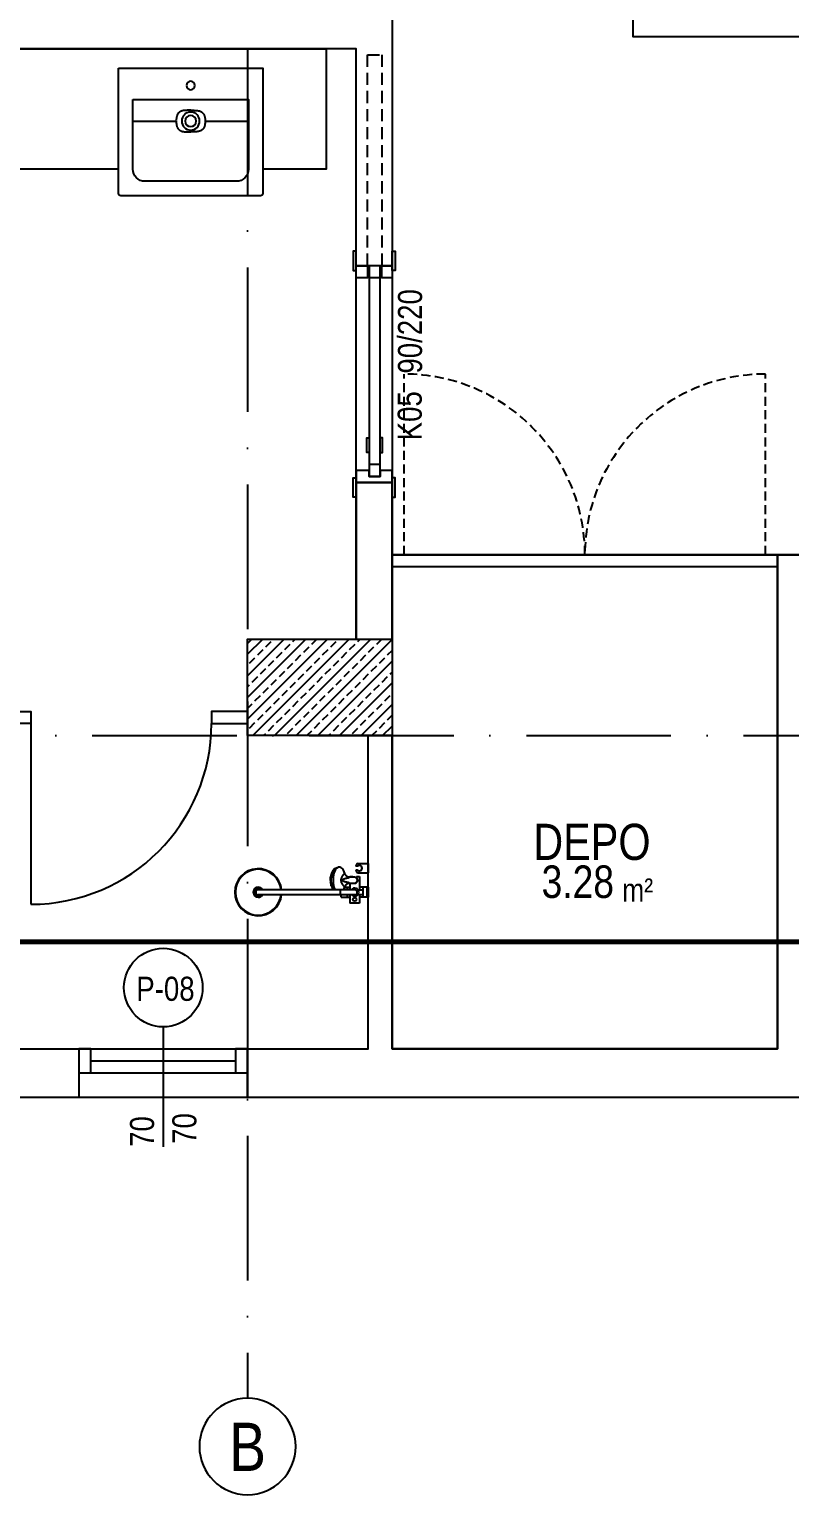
# Model space of a CAD drawing. Header units: millimetres. Extents: x 82776 to 137242, y 11666 to 27998.
# Drawn here: x 103320 to 103635, y 26583 to 27191 of the extents above; entities that cross this region are included whole.
import ezdxf
from ezdxf.enums import TextEntityAlignment as Align

# ---------------------------------------------------------------- set-up
doc = ezdxf.new("R2010")
doc.units = ezdxf.units.MM
for name, pattern in [('( Hidden )', [0.375, 0.25, -0.125]), ('ACAD_ISO10W100', [18, 12, -3, 0, -3]), ('DASHED', [15, 10, -5])]:
    doc.linetypes.add(name, pattern=pattern)
doc.layers.add('0_IFC_Area', color=100, linetype='Continuous', plot=False)
for name, color, linetype in [('0_IFC_Door_Text', 11, 'Continuous'), ('0_IFC_Elevation_5', 252, 'Continuous'), ('0_IFC_Grid', 14, 'ACAD_ISO10W100'), ('0_IFC_Grid_Text_100', 14, 'Continuous'), ('0_IFC_Hatch_Structure', 251, 'Continuous'), ('0_IFC_Notation_Section_50', 10, 'Continuous'), ('0_IFC_Room_Text(No)_50', 12, 'Continuous'), ('0_IFC_Text_Explanation_50', 231, 'Continuous'), ('0_IFC_Window_Text', 60, 'Continuous'), ('1_IFC_Concrete_Section', 50, 'Continuous'), ('2_IFC_Door', 83, 'Continuous'), ('2_IFC_Wall', 130, 'Continuous'), ('3_IFC_Window', 136, 'Continuous'), ('6_IFC_Furniture', 35, 'Continuous'), ('6_IFC_Furniture_WC', 64, 'Continuous'), ('6_IFC_Furniture_Wetspace', 64, 'Continuous')]:
    doc.layers.add(name, color=color, linetype=linetype)
doc.styles.add('ARIAL-NARROW', font='ARIALN.TTF')
doc.styles.add('IFC_TEXT', font='ARIALN.TTF')

# ---------------------------------------------------------------- blocks, each defined once
blk = doc.blocks.new('A NK ST')
at = {"layer": '0_IFC_Hatch_Structure', "transparency": 33554687}
h = blk.add_hatch(dxfattribs=at)
h.set_pattern_fill('ANSI33', color=256, angle=180)
h.set_pattern_definition([(225, (-105891.8525, -41506.1965), (4.49012806, -4.49012806), []), (225, (-105896.3426, -41506.1965), (4.49012806, -4.49012806), [3.175, -1.5875])])
h.paths.add_polyline_path([(450, -660), (450, -700), (390, -700), (390, -660)])
at = {"layer": '1_IFC_Concrete_Section'}
blk.add_lwpolyline([(450, -660), (450, -700), (390, -700), (390, -660)], close=True, dxfattribs=at)
blk = doc.blocks.new('*U155')
blk.add_wipeout([(0, 0), (0, -50), (210, -50), (210, 0)]).dxf.layer = '6_IFC_Furniture_WC'
at = {"layer": '6_IFC_Furniture_WC'}
blk.add_lwpolyline([(0, 0), (210, 0), (210, -50), (0, -50)], close=True, dxfattribs=at)
blk = doc.blocks.new('*U157')
blk.add_wipeout([(0, 0), (160, 0), (160, -5), (0, -5)]).dxf.layer = '6_IFC_Furniture'
at = {"layer": '6_IFC_Furniture', "transparency": 33554687}
blk.add_lwpolyline([(0, -5), (0, 0), (160, 0), (160, -5)], close=True, dxfattribs=at)
blk = doc.blocks.new('A$C0D101AED')
blk.add_wipeout([(0, 0), (0, 39), (43, 38.9), (44.5, 37.2), (46.5, 35), (48.1, 33.2), (49.8, 31.3), (49.8, 31.3), (50, 30.6), (50, 29), (49.7, 28.3), (49, 28), (46.5, 28), (43.9, 28), (41.9, 29.2), (39.7, 30.3), (38, 30.7), (35.9, 30.9), (33.2, 30.6), (31.9, 30.2), (30.4, 29.5), (28.6, 28.2), (27.2, 26.8), (26.2, 25.5), (25.2, 23.4), (24.6, 21), (24.5, 19.5), (24.6, 17.9), (25.2, 15.6), (25.6, 14.6), (26.2, 13.5), (26.2, 13.5), (27.8, 11.5), (27.8, 11.5), (29.7, 9.9), (31.3, 9), (32.3, 8.7), (34.9, 8.1), (37.2, 8.2), (38.7, 8.4), (40, 8.8), (40, 8.8), (41.8, 9.7), (43.4, 10.7), (45.1, 11), (47.6, 11), (49, 11), (49.7, 10.7), (49.7, 10.7), (50, 10), (50, 9.2), (50, 8.4), (49.8, 7.7), (49, 6.8), (43.3, 0.3), (43, 0.1), (42, 0)]).dxf.layer = '6_IFC_Furniture_WC'
blk.add_wipeout([(0, 99), (0, 140), (35.5, 140), (35.5, 164.5), (75.5, 164.5), (75.5, 140), (112, 140), (112, 130), (358.6, 130), (361.5, 145.4), (365.7, 157.5), (370, 166.3), (377.7, 178.3), (384.3, 186.1), (394.8, 195.8), (403.2, 201.8), (415, 208.2), (421.8, 211), (431.3, 213.9), (431.3, 213.9), (441.8, 216), (452.5, 217), (463.1, 216.7), (472.9, 215.4), (481.7, 213.4), (487.6, 211.6), (494.5, 208.9), (502.3, 205), (507.8, 201.8), (515.8, 196.1), (521.5, 191.3), (524.7, 188.1), (529.2, 183.3), (532.9, 178.8), (536.8, 173.3), (540.7, 166.8), (543.2, 162.1), (547.2, 152.7), (549.6, 145.1), (551.3, 137.9), (552.3, 131.2), (553, 122.2), (552.9, 115.9), (552.2, 107.2), (550, 95.3), (547.2, 86.4), (543.8, 78.1), (538.9, 69), (533.3, 60.8), (527.6, 53.8), (522.1, 48.3), (515.1, 42.3), (506.6, 36.5), (497.2, 31.4), (489.3, 28), (478.5, 24.7), (466.8, 22.7), (455.5, 22), (443.9, 22.7), (436.2, 23.9), (429.9, 25.4), (420.4, 28.5), (416.2, 30.3), (410.2, 33.2), (403, 37.3), (398.5, 40.4), (391.6, 45.9), (387.3, 49.8), (380.6, 57.1), (375.8, 63.4), (372.3, 68.6), (369.2, 74.1), (364.8, 83.6), (361.9, 92), (359, 105.4), (358.6, 109), (145.7, 109), (147, 106.8), (149.8, 100.8), (152, 94.1), (153.2, 91.6), (154, 88.1), (155.9, 82.3), (155.6, 77.2), (156.3, 68.9), (156.3, 60.6), (154.8, 55.9), (153.4, 49.6), (152.2, 45.8), (150.4, 40), (149.4, 37.1), (147.2, 32.6), (145.1, 29.1), (142.9, 26.2), (141.4, 24.6), (138.8, 22.7), (135.1, 20.4), (131.6, 18.9), (130, 18.3), (129.4, 18), (127.1, 17.1), (125.4, 16.5), (123.3, 15.6), (120.9, 15), (116.7, 15), (112.5, 16.4), (108.5, 19.1), (104.8, 23), (101.4, 28.2), (98.5, 34.3), (97.8, 35.6), (96.4, 40.4), (95.9, 41.7), (94.5, 44.9), (92.1, 48.7), (91.1, 50.2), (89, 52.6), (86.6, 54.7), (83.7, 56.5), (81.4, 57.3), (80.7, 57.3), (75.5, 57.1), (75.5, 54.5), (63.5, 54.5), (63.2, 56.8), (60.9, 56.9), (58.4, 57), (56.4, 57.3), (54.3, 57.7), (53.2, 58), (52, 58.4), (49.5, 59), (47.5, 59), (47.5, 54.5), (35.5, 54.5), (35.5, 99)]).dxf.layer = '6_IFC_Furniture_WC'
at = {"layer": '6_IFC_Furniture_WC', "linetype": 'Continuous'}
for p, q in [((0, 99), (0, 140)), ((0, 140), (35.5, 140)), ((5.5, 99), (5.5, 140)), ((20.5, 140), (20.5, 99)), ((41.8, 129.5), (20.5, 129.5)), ((35.5, 129.5), (35.5, 164.5)), ((35.5, 164.5), (75.5, 164.5)), ((55.5, 130), (455.5, 130)), ((75.5, 130), (75.5, 164.5)), ((85.5, 140), (75.5, 140)), ((85.5, 140), (85.5, 130)), ((87, 137), (85.5, 137)), ((87, 130), (87, 140)), ((112, 140), (87, 140)), ((112, 140), (112, 130)), ((115.8, 109), (115.8, 130)), ((0, 99), (35.5, 99)), ((41.8, 109.5), (20.5, 109.5)), ((35.5, 54.5), (35.5, 109.5)), ((46.9, 77.9), (43.9, 72.7)), ((43.9, 66.3), (46.9, 61.1)), ((53.8, 81.2), (52.5, 81.2)), ((55.5, 109), (455.5, 109)), ((75.5, 81.9), (75.5, 109)), ((85.5, 99), (75.5, 99)), ((80.9, 81.7), (80.9, 81.7)), ((85.5, 109), (85.5, 99)), ((87, 102), (85.5, 102)), ((87, 99), (87, 109)), ((96.5, 99), (87, 99)), ((87.4, 85), (87.3, 84.8)), ((87.6, 85.1), (87.4, 85)), ((87.7, 85.2), (87.6, 85.1)), ((87.8, 85.3), (87.7, 85.2)), ((87.9, 85.4), (87.8, 85.3)), ((88, 85.5), (87.9, 85.4)), ((88.2, 85.6), (88, 85.5)), ((88.3, 85.7), (88.2, 85.6)), ((88.4, 85.8), (88.3, 85.7)), ((88.5, 85.9), (88.4, 85.8)), ((88.6, 86), (88.5, 85.9)), ((88.7, 86.1), (88.6, 86)), ((88.8, 86.3), (88.7, 86.1)), ((88.9, 86.4), (88.8, 86.3)), ((89, 86.5), (88.9, 86.4)), ((89.2, 86.6), (89, 86.5)), ((89.3, 86.7), (89.2, 86.6)), ((89.4, 86.8), (89.3, 86.7)), ((89.5, 86.9), (89.4, 86.8)), ((89.6, 87), (89.5, 86.9)), ((89.7, 87.2), (89.6, 87)), ((89.8, 87.3), (89.7, 87.2)), ((89.9, 87.4), (89.8, 87.3)), ((90, 87.5), (89.9, 87.4)), ((90.1, 87.6), (90, 87.5)), ((90.2, 87.7), (90.1, 87.6)), ((90.3, 87.9), (90.2, 87.7)), ((90.4, 88), (90.3, 87.9)), ((90.5, 88.1), (90.4, 88)), ((90.6, 88.2), (90.5, 88.1)), ((90.7, 88.3), (90.6, 88.2)), ((90.8, 88.5), (90.7, 88.3)), ((90.9, 88.6), (90.8, 88.5)), ((91, 88.7), (90.9, 88.6)), ((91.1, 88.9), (91, 88.8)), ((91, 88.8), (91, 88.7)), ((91.2, 89), (91.1, 88.9)), ((91.6, 89.5), (91.4, 89.3)), ((91.4, 89.3), (91.4, 89.2)), ((91.7, 89.7), (91.6, 89.5)), ((91.8, 89.9), (91.7, 89.7)), ((92, 90.1), (91.8, 89.9)), ((92.1, 90.2), (92, 90.1)), ((92.2, 90.4), (92.1, 90.2)), ((92.3, 90.6), (92.2, 90.4)), ((92.4, 90.8), (92.3, 90.6)), ((92.6, 90.9), (92.4, 90.8)), ((92.7, 91.1), (92.6, 90.9)), ((92.8, 91.3), (92.7, 91.1)), ((92.9, 91.5), (92.8, 91.3)), ((93, 91.7), (92.9, 91.5)), ((93.1, 91.8), (93, 91.7)), ((93.2, 92), (93.1, 91.8)), ((93.3, 92.2), (93.2, 92)), ((93.4, 92.3), (93.3, 92.2)), ((93.6, 92.5), (93.4, 92.3)), ((93.7, 92.7), (93.6, 92.5)), ((93.8, 92.9), (93.7, 92.7)), ((93.9, 93), (93.8, 92.9)), ((94, 93.3), (93.9, 93)), ((94.1, 93.5), (94, 93.3)), ((94.2, 93.7), (94.1, 93.5)), ((94.4, 93.9), (94.2, 93.7)), ((94.5, 94.1), (94.4, 93.9)), ((94.6, 94.4), (94.5, 94.1)), ((94.7, 94.6), (94.6, 94.4)), ((94.8, 94.8), (94.7, 94.6)), ((94.9, 95), (94.8, 94.8)), ((95, 95.2), (94.9, 95)), ((95.1, 95.4), (95, 95.2)), ((95.2, 95.6), (95.1, 95.4)), ((95.3, 95.8), (95.2, 95.6)), ((95.4, 95.9), (95.3, 95.8)), ((95.5, 96.1), (95.4, 95.9)), ((95.6, 96.3), (95.5, 96.2)), ((95.5, 96.2), (95.5, 96.1)), ((95.7, 96.6), (95.6, 96.5)), ((95.6, 96.5), (95.6, 96.3)), ((95.8, 96.8), (95.7, 96.6)), ((95.7, 96.6), (95.7, 96.6)), ((96, 97.4), (95.9, 97.2)), ((95.9, 97.2), (95.9, 97.1)), ((98.5, 104.7), (96, 97.7)), ((96, 97.7), (96, 97.5)), ((96, 97.5), (96, 97.4)), ((100.5, 109), (98.5, 104.7)), ((145.3, 108.1), (144.7, 109)), ((148, 102.5), (145.3, 108.1)), ((150.3, 96.1), (148, 102.5)), ((151.4, 96.2), (149.4, 101.9)), ((152, 89), (150.3, 96.1)), ((153.1, 90), (151.4, 96.2)), ((152.6, 92.3), (152, 94.1)), ((152.6, 92.2), (152.6, 92.3)), ((152.9, 92.3), (152.6, 92.3)), ((152.6, 92.2), (152.9, 92.2)), ((152.8, 91.5), (152.6, 92.1)), ((153, 91), (152.8, 91.5)), ((152.9, 92.2), (152.9, 92.3)), ((153.1, 91.5), (152.9, 92.2)), ((153, 92.1), (153.1, 91.8)), ((153.1, 90.6), (153, 91)), ((153.1, 91.7), (153.1, 91.8)), ((153.3, 91), (153.1, 91.5)), ((153.2, 90.5), (153.1, 90.6)), ((154.6, 84.5), (153.1, 90.5)), ((154.2, 83.4), (153.1, 90)), ((153.5, 90.5), (153.2, 90.5)), ((153.2, 57.6), (153.8, 65.5)), ((153.3, 91.2), (153.5, 90.6)), ((153.5, 90.6), (153.5, 90.5)), ((153.8, 88.8), (153.6, 88.8)), ((153.6, 88.7), (153.9, 88.7)), ((153.8, 65.5), (153.8, 73.5)), ((154, 88.1), (153.9, 88.7)), ((154.1, 87.6), (154, 88.1)), ((155, 76.5), (154.2, 83.4)), ((155, 62.5), (154.2, 55.6)), ((155, 81.5), (154.6, 84.5)), ((155.1, 81.5), (154.7, 83.7)), ((154.9, 80.7), (154.7, 81.2)), ((154.7, 81.2), (155.1, 81.2)), ((155.2, 81.5), (154.8, 81.5)), ((155, 80.3), (154.9, 80.7)), ((155.1, 80.1), (155, 80.3)), ((155.2, 69.5), (155, 76.5)), ((155.2, 69.5), (155, 62.5)), ((155.1, 81.2), (155.1, 81.5)), ((155.1, 81.5), (155.2, 81.5)), ((155.2, 80.7), (155.1, 81.2)), ((155.1, 80.1), (155.1, 80.1)), ((155.5, 80.1), (155.1, 80.1)), ((155.2, 81.5), (155.3, 81.3)), ((155.2, 81.5), (155.2, 81.5)), ((155.6, 77.2), (155.2, 80.1)), ((155.3, 81.3), (155.4, 80.9)), ((155.3, 81.2), (155.3, 81.2)), ((155.7, 79.7), (155.3, 79.7)), ((155.4, 80.9), (155.5, 80.4)), ((155.4, 80.4), (155.4, 80.4)), ((155.4, 79.4), (155.7, 79.4)), ((155.5, 80.4), (155.5, 80.2)), ((155.5, 80.2), (155.5, 80.1)), ((155.5, 79.9), (155.5, 80.1)), ((155.5, 79.7), (155.5, 79.9)), ((155.8, 78.4), (155.5, 78.4)), ((155.5, 69.5), (155.8, 69.5)), ((156, 70.2), (155.6, 77.2)), ((155.7, 79.4), (155.7, 79.6)), ((155.8, 78.9), (155.7, 79.4)), ((156, 70.2), (155.7, 70.2)), ((156, 68.8), (155.7, 68.8)), ((155.9, 69.1), (155.8, 69.5)), ((156, 70.1), (156, 70.2)), ((156, 69.9), (156, 69.9)), ((156, 69.7), (156, 69.5)), ((156, 69.3), (156, 69.5)), ((156, 69.1), (156, 69.1)), ((156, 69.1), (156, 69.1)), ((156.1, 68.9), (156, 68.8)), ((156.3, 70.1), (156.1, 70.1)), ((156.1, 69.9), (156.2, 69.5)), ((156.1, 69.5), (156.1, 69.7)), ((156.1, 69.5), (156.1, 69.3)), ((156.3, 68.9), (156.1, 68.9)), ((156.2, 69.5), (156.3, 69.5)), ((156.3, 70), (156.3, 70.1)), ((156.3, 70.1), (156.3, 70.1)), ((156.3, 69.8), (156.3, 70)), ((156.3, 69.5), (156.3, 69.8)), ((156.3, 69.2), (156.3, 69.5)), ((0, 0), (0, 39)), ((42.5, 39), (0, 39)), ((47.5, 54.5), (35.5, 54.5)), ((49.8, 31.3), (43.3, 38.7)), ((43.3, 28.2), (43.3, 28.2)), ((43.3, 10.8), (43.3, 10.8)), ((43.3, 0.3), (49.8, 7.7)), ((43.5, 28.1), (43.7, 28)), ((43.7, 28), (43.7, 28)), ((43.9, 28), (49, 28)), ((43.9, 11), (49, 11)), ((47.5, 54.5), (47.5, 59.9)), ((50, 30.6), (50, 29)), ((50, 10), (50, 8.4)), ((52.5, 57.8), (53.8, 57.8)), ((63.5, 56.8), (63.5, 54.5)), ((75.5, 54.5), (63.5, 54.5)), ((75.5, 54.5), (75.5, 57.1)), ((86.4, 54.9), (86.5, 54.8)), ((86.5, 54.8), (86.6, 54.7)), ((86.6, 54.7), (86.7, 54.6)), ((86.7, 54.6), (86.9, 54.5)), ((86.9, 54.5), (87, 54.4)), ((87, 54.4), (87.1, 54.3)), ((87.1, 54.3), (87.2, 54.2)), ((87.2, 54.2), (87.3, 54.1)), ((87.3, 54.1), (87.5, 54)), ((87.5, 54), (87.6, 53.9)), ((87.6, 53.9), (87.7, 53.8)), ((87.7, 53.8), (87.8, 53.7)), ((87.8, 53.7), (87.9, 53.6)), ((87.9, 53.6), (88, 53.6)), ((88, 53.6), (88.1, 53.5)), ((88.1, 53.5), (88.2, 53.4)), ((88.2, 53.4), (88.3, 53.3)), ((88.3, 53.3), (88.4, 53.2)), ((88.4, 53.2), (88.5, 53.1)), ((88.5, 53.1), (88.6, 53)), ((88.6, 53), (88.7, 52.9)), ((88.7, 52.9), (88.8, 52.8)), ((88.8, 52.8), (88.9, 52.7)), ((88.9, 52.7), (89, 52.6)), ((89, 52.6), (89.1, 52.5)), ((89.1, 52.5), (89.2, 52.4)), ((89.2, 52.4), (89.2, 52.3)), ((89.4, 52.2), (89.5, 52.1)), ((89.5, 52.1), (89.6, 52)), ((89.6, 52), (89.6, 51.9)), ((89.6, 51.9), (89.7, 51.8)), ((89.7, 51.8), (89.8, 51.7)), ((89.8, 51.7), (89.9, 51.6)), ((89.9, 51.6), (90, 51.5)), ((90, 51.5), (90.1, 51.4)), ((90.1, 51.4), (90.2, 51.3)), ((90.2, 51.3), (90.2, 51.2)), ((90.2, 51.2), (90.3, 51.1)), ((90.3, 51.1), (90.4, 51)), ((90.4, 51), (90.6, 50.8)), ((90.6, 50.8), (90.7, 50.7)), ((90.7, 50.7), (90.8, 50.5)), ((90.8, 50.5), (90.9, 50.4)), ((90.9, 50.4), (91, 50.2)), ((91, 50.2), (91.1, 50.1)), ((91.1, 50.1), (91.3, 49.9)), ((91.3, 49.9), (91.4, 49.8)), ((91.4, 49.8), (91.5, 49.6)), ((91.5, 49.6), (91.6, 49.5)), ((91.6, 49.5), (91.7, 49.3)), ((91.7, 49.3), (91.8, 49.2)), ((91.8, 49.2), (91.9, 49)), ((91.9, 49), (92, 48.9)), ((92, 48.9), (92.1, 48.7)), ((92.1, 48.7), (92.2, 48.6)), ((92.2, 48.6), (92.3, 48.4)), ((92.3, 48.4), (92.4, 48.3)), ((92.4, 48.3), (92.5, 48.1)), ((92.5, 48.1), (92.6, 48)), ((92.6, 48), (92.7, 47.8)), ((92.7, 47.8), (92.8, 47.7)), ((92.8, 47.7), (92.9, 47.5)), ((92.9, 47.5), (93.1, 47.3)), ((93.1, 47.3), (93.2, 47.1)), ((93.2, 47.1), (93.3, 46.9)), ((93.3, 46.9), (93.4, 46.7)), ((93.4, 46.7), (93.5, 46.5)), ((93.5, 46.5), (93.6, 46.3)), ((93.6, 46.3), (93.8, 46.2)), ((93.8, 46.2), (93.9, 46)), ((93.9, 46), (94, 45.8)), ((94, 45.8), (94.1, 45.6)), ((94.1, 45.6), (94.2, 45.4)), ((94.2, 45.4), (94.3, 45.2)), ((94.3, 45.2), (94.4, 45)), ((94.4, 45), (94.5, 44.9)), ((94.5, 44.9), (94.6, 44.7)), ((94.6, 44.7), (94.7, 44.5)), ((94.7, 44.5), (94.8, 44.3)), ((94.8, 44.3), (94.9, 44.2)), ((94.9, 44.2), (94.9, 44)), ((94.9, 44), (95, 43.8)), ((95, 43.8), (95.1, 43.6)), ((95.1, 43.6), (95.2, 43.5)), ((95.2, 43.5), (95.3, 43.3)), ((95.3, 43.3), (95.4, 43.2)), ((95.4, 43.2), (95.4, 43)), ((95.4, 43), (95.5, 42.8)), ((95.5, 42.8), (95.6, 42.7)), ((95.6, 42.7), (95.6, 42.6)), ((95.6, 42.6), (95.7, 42.4)), ((95.7, 42.4), (95.7, 42.4)), ((95.7, 42.4), (95.8, 42.2)), ((95.8, 42.2), (95.8, 42.1)), ((95.8, 42.1), (95.9, 42)), ((95.9, 42), (95.9, 41.8)), ((95.9, 41.8), (95.9, 41.7)), ((95.9, 41.7), (96, 41.6)), ((96, 41.6), (96, 41.5)), ((96, 41.5), (96, 41.3)), ((96.2, 41), (96.4, 40.4)), ((134.5, 20.1), (124.2, 15.9)), ((134.5, 20.1), (135.1, 20.4)), ((142.2, 26.3), (145.3, 30.9)), ((149.4, 37.1), (147, 32.2)), ((151.4, 42.8), (149.4, 37.1)), ((153.1, 49), (151.4, 42.8)), ((152.2, 45.8), (152.6, 46.8)), ((152.6, 46.9), (152.8, 47.5)), ((152.6, 46.7), (152.6, 46.8)), ((152.6, 46.8), (152.9, 46.8)), ((152.9, 46.7), (152.6, 46.7)), ((152.8, 47.5), (153, 48)), ((152.9, 46.8), (153.1, 47.5)), ((152.9, 46.7), (152.9, 46.8)), ((153, 48), (153.1, 48.4)), ((154.2, 55.6), (153.1, 49)), ((153.1, 48.4), (153.2, 48.5)), ((153.1, 47.5), (153.3, 48)), ((153.1, 47.2), (153.1, 47.3)), ((153.5, 48.5), (153.2, 48.5)), ((153.5, 48.5), (153.5, 48.4)), ((153.6, 50.3), (153.9, 50.3)), ((153.8, 50.2), (153.6, 50.2)), ((153.8, 50.2), (153.9, 50.3)), ((153.9, 50.3), (154, 50.7)), ((154, 51), (154.1, 51.3)), ((154, 50.7), (154, 51)), ((154.7, 57.8), (154.9, 58.3)), ((154.7, 57.8), (155.1, 57.8)), ((155.2, 57.5), (154.8, 57.5)), ((154.9, 58.3), (155, 58.7)), ((155.5, 58.9), (155.1, 58.9)), ((155.1, 57.8), (155.2, 58.3)), ((155.1, 57.5), (155.1, 57.8)), ((155.2, 57.5), (155.1, 57.5)), ((155.1, 57.5), (155.1, 57.4)), ((155.2, 57.8), (155.3, 57.8)), ((155.7, 59.3), (155.3, 59.3)), ((155.4, 58.1), (155.3, 57.7)), ((155.3, 57.8), (155.3, 57.8)), ((155.4, 59.6), (155.7, 59.6)), ((155.4, 58.6), (155.4, 58.6)), ((155.5, 58.6), (155.4, 58.1)), ((155.4, 58.6), (155.4, 58.6)), ((155.8, 60.6), (155.5, 60.6)), ((155.5, 59.3), (155.5, 59.1)), ((155.5, 59.1), (155.5, 58.9)), ((155.7, 59.9), (155.8, 60.2)), ((155.7, 59.6), (155.7, 59.9)), ((155.8, 60.2), (155.8, 60.4)), ((42.5, 0), (0, 0))]:
    blk.add_line(p, q, dxfattribs=at)
for points in [[(80.9, 81.7), (79.2, 81.7), (77.3, 81.8), (75.5, 81.9), (73.7, 81.9), (72, 82), (70.4, 82), (68.8, 82.1), (67.3, 82.1), (65.9, 82.2), (64.5, 82.2), (63.2, 82.2), (62, 82.1), (60.9, 82.1), (59.9, 82.1), (58.9, 82), (57.9, 81.9), (56.9, 81.8), (55.9, 81.6), (54.8, 81.4), (53.8, 81.2), (52.6, 80.8), (51.4, 80.3), (50, 79.6), (48.6, 78.6), (47.2, 77.2), (45.9, 75.5), (44.9, 73.5), (44.3, 71.3), (44.2, 69.5)], [(44.2, 69.5), (44.3, 67.7), (44.9, 65.5), (45.9, 63.5), (47.1, 61.8), (48.6, 60.4), (50, 59.4), (51.4, 58.7), (52.6, 58.2), (53.7, 57.8), (54.8, 57.6), (55.9, 57.4), (56.9, 57.2), (57.9, 57.1), (58.9, 57), (59.9, 56.9), (60.9, 56.9), (62, 56.9), (63.2, 56.8), (64.5, 56.8), (65.9, 56.8), (67.3, 56.9), (68.8, 56.9), (70.4, 57), (72, 57), (73.7, 57.1), (75.4, 57.1), (77.3, 57.2), (79.2, 57.3), (80.9, 57.3)], [(84.5, 77.7), (83.7, 77.8), (82.9, 78), (82.1, 78.2), (81.5, 78.5), (80.9, 78.7), (80.4, 79), (80, 79.2), (79.6, 79.4), (79.3, 79.7), (79.1, 79.9), (79, 80.1), (78.9, 80.2), (78.8, 80.4), (78.7, 80.5), (78.7, 80.6), (78.7, 80.7), (78.7, 80.8), (78.7, 80.8), (78.7, 80.9), (78.7, 81), (78.7, 81), (78.8, 81.1), (78.8, 81.2), (78.9, 81.2), (78.9, 81.3), (79, 81.4), (79.2, 81.4), (79.3, 81.5), (79.5, 81.6), (79.7, 81.6), (80.1, 81.7), (80.4, 81.7), (80.9, 81.7)], [(80.9, 57.3), (80.5, 57.3), (80.1, 57.3), (79.8, 57.4), (79.5, 57.4), (79.3, 57.5), (79.2, 57.6), (79, 57.6), (78.9, 57.7), (78.9, 57.8), (78.8, 57.8), (78.8, 57.9), (78.7, 58), (78.7, 58), (78.7, 58.1), (78.7, 58.2), (78.7, 58.3), (78.7, 58.4), (78.7, 58.4), (78.8, 58.6), (78.8, 58.7), (78.9, 58.8), (79, 59), (79.1, 59.1), (79.3, 59.3), (79.6, 59.6), (79.9, 59.8), (80.3, 60), (80.8, 60.3), (81.5, 60.5), (82.1, 60.8), (82.9, 61), (83.7, 61.2), (84.5, 61.3)], [(87.3, 84.8), (87.2, 84.7), (87.1, 84.7), (87, 84.6), (87, 84.6), (86.9, 84.5), (86.8, 84.5), (86.8, 84.4), (86.7, 84.4), (86.6, 84.3), (86.6, 84.3), (86.5, 84.2), (86.4, 84.1), (86.3, 84.1), (86.3, 84), (86.2, 84), (86.1, 83.9), (86, 83.9), (86, 83.8), (85.9, 83.8), (85.8, 83.7), (85.7, 83.7), (85.7, 83.6), (85.6, 83.6), (85.5, 83.5), (85.4, 83.5), (85.3, 83.4), (85.2, 83.4), (85.2, 83.3), (85.1, 83.3), (85, 83.2), (84.9, 83.2), (84.8, 83.1), (84.7, 83.1), (84.7, 83), (84.6, 83), (84.5, 82.9), (84.4, 82.9), (84.3, 82.8), (84.2, 82.8), (84.1, 82.7), (84, 82.7), (83.9, 82.6), (83.9, 82.6), (83.8, 82.6), (83.7, 82.5), (83.6, 82.5), (83.5, 82.4), (83.4, 82.4), (83.3, 82.3), (83.2, 82.3), (83.1, 82.3), (83, 82.2), (82.9, 82.2), (82.8, 82.2), (82.8, 82.1), (82.7, 82.1), (82.6, 82.1), (82.5, 82), (82.4, 82), (82.3, 82), (82.2, 82), (82.1, 81.9), (82.1, 81.9), (82, 81.9), (81.9, 81.9), (81.8, 81.8), (81.7, 81.8), (81.7, 81.8), (81.6, 81.8), (81.5, 81.8), (81.4, 81.8), (81.4, 81.7), (81.3, 81.7), (81.3, 81.7), (81.2, 81.7), (81.2, 81.7), (81.1, 81.7), (81.1, 81.7), (81, 81.7), (81, 81.7), (81, 81.7), (80.9, 81.7), (80.9, 81.7), (80.9, 81.7), (80.9, 81.7)], [(106.9, 69.5), (106.9, 69.5), (106.9, 69.6), (106.9, 69.6), (106.9, 69.7), (106.8, 69.7), (106.8, 69.7), (106.8, 69.8), (106.8, 69.8), (106.8, 69.9), (106.7, 69.9), (106.7, 70), (106.7, 70.1), (106.7, 70.1), (106.6, 70.2), (106.6, 70.3), (106.5, 70.3), (106.5, 70.4), (106.4, 70.5), (106.3, 70.6), (106.2, 70.7), (106.1, 70.8), (106, 70.9), (105.8, 71.1), (105.6, 71.2), (105.5, 71.4), (105.2, 71.5), (105, 71.7), (104.7, 71.9), (104.4, 72), (104.1, 72.2), (103.6, 72.5), (103.2, 72.7), (102.6, 72.9), (102.1, 73.2), (101.5, 73.5), (100.8, 73.7), (100.1, 74), (99.4, 74.2), (98.6, 74.5), (97.6, 74.8), (96.5, 75.1), (95.4, 75.4), (94.2, 75.8), (93, 76), (91.8, 76.3), (90.6, 76.6), (89.4, 76.8), (88.2, 77), (87, 77.3), (85.8, 77.5), (84.5, 77.7)], [(84.5, 61.3), (85.8, 61.5), (87, 61.7), (88.2, 62), (89.4, 62.2), (90.6, 62.4), (91.9, 62.7), (93.1, 63), (94.3, 63.3), (95.6, 63.6), (96.8, 64), (98, 64.3), (99, 64.7), (100, 65), (100.9, 65.3), (101.6, 65.6), (102.3, 65.9), (102.9, 66.2), (103.4, 66.4), (103.9, 66.7), (104.3, 66.9), (104.7, 67.1), (105, 67.3), (105.3, 67.5), (105.5, 67.7), (105.7, 67.8), (105.9, 68), (106, 68.1), (106.2, 68.2), (106.3, 68.3), (106.3, 68.4), (106.4, 68.5), (106.5, 68.6), (106.5, 68.7), (106.6, 68.8), (106.6, 68.8), (106.7, 68.9), (106.7, 69), (106.7, 69), (106.7, 69.1), (106.8, 69.1), (106.8, 69.2), (106.8, 69.2), (106.8, 69.3), (106.8, 69.3), (106.9, 69.4), (106.9, 69.4), (106.9, 69.4), (106.9, 69.5), (106.9, 69.5)], [(91.4, 89.2), (91.3, 89.1), (91.2, 89)], [(95.9, 97.1), (95.8, 96.9), (95.8, 96.8)], [(96.4, 98.6), (96.2, 98), (96.1, 97.8), (96.1, 97.7), (96, 97.7), (96, 97.7)], [(100.6, 109), (98.7, 105.1), (96.4, 98.6)], [(99.3, 95.6), (97.8, 97.1), (97.1, 97.9), (96.4, 98.6)], [(96.4, 40.4), (97.1, 41.1), (97.8, 41.9), (98.5, 42.6), (99.3, 43.4), (100.1, 44.2), (100.9, 45.1), (101.7, 46), (102.6, 47), (103.5, 48), (104.4, 49.1), (105.3, 50.3), (106.1, 51.4), (106.9, 52.5), (107.5, 53.6), (108.1, 54.6), (108.7, 55.5), (109.2, 56.5), (109.6, 57.4), (110, 58.2), (110.3, 59), (110.6, 59.8), (110.9, 60.6), (111.1, 61.2), (111.3, 61.9), (111.5, 62.5), (111.6, 63), (111.7, 63.5), (111.8, 64), (111.9, 64.4), (112, 64.8), (112.1, 65.1), (112.1, 65.5), (112.2, 65.8), (112.2, 66), (112.2, 66.3), (112.3, 66.5), (112.3, 66.8), (112.3, 67), (112.3, 67.2), (112.4, 67.4), (112.4, 67.6), (112.4, 67.8), (112.4, 68), (112.4, 68.2), (112.4, 68.4), (112.4, 68.6), (112.3, 68.8), (112.3, 69.1), (112.3, 69.5)], [(112.3, 69.5), (112.3, 69.9), (112.3, 70.2), (112.4, 70.4), (112.4, 70.6), (112.4, 70.8), (112.4, 71), (112.4, 71.2), (112.4, 71.4), (112.4, 71.6), (112.3, 71.8), (112.3, 72.1), (112.3, 72.3), (112.3, 72.5), (112.2, 72.8), (112.2, 73.1), (112.1, 73.4), (112.1, 73.7), (112, 74.1), (112, 74.4), (111.9, 74.8), (111.8, 75.3), (111.7, 75.7), (111.5, 76.2), (111.4, 76.8), (111.2, 77.3), (111.1, 77.9), (110.9, 78.5), (110.6, 79.1), (110.4, 79.8), (110.1, 80.5), (109.7, 81.3), (109.4, 82.1), (108.9, 83), (108.5, 83.8), (108, 84.7), (107.5, 85.5), (107, 86.3), (106.4, 87.2), (105.7, 88.1), (105, 89.1), (104.2, 90.1), (103.4, 91.1), (102.5, 92.1), (101.7, 93.1), (100.9, 93.9), (100, 94.8), (99.3, 95.6)], [(141.5, 97.9), (139.1, 104.8), (137.1, 109)], [(139.1, 34.2), (141.5, 41.1), (143.3, 48.7), (144.6, 56.8), (145.2, 65.2), (145.2, 73.8), (144.6, 82.2), (143.3, 90.3), (141.5, 97.9)], [(149.4, 101.9), (147, 106.8), (145.7, 109)], [(153.8, 73.5), (153.2, 81.4), (152, 89)], [(152.9, 92.3), (152.9, 92.3), (153, 92.1)], [(153.1, 91.8), (153.1, 91.8), (153.1, 91.7), (153.2, 91.5)], [(153.3, 91.2), (153.2, 91.4), (153.2, 91.6)], [(153.5, 90.5), (153.5, 90.6), (153.3, 91)], [(153.9, 88.7), (153.8, 88.8), (153.8, 88.8)], [(154.1, 87.2), (154.1, 87.3), (154.1, 87.6)], [(154.7, 81.2), (154.8, 81.5), (154.8, 81.5)], [(155.3, 81.2), (155.2, 81.2), (155.2, 81.1), (155.3, 81)], [(155.5, 80.1), (155.4, 80.1), (155.4, 80.3), (155.2, 80.7)], [(155.2, 58.9), (155.9, 65.5), (156, 68.8)], [(155.3, 81), (155.3, 81.1), (155.3, 81.2)], [(155.3, 81), (155.3, 80.8), (155.3, 80.7)], [(155.4, 80.6), (155.4, 80.8), (155.3, 81)], [(155.3, 80.7), (155.3, 80.5), (155.4, 80.4)], [(155.4, 80.4), (155.4, 80.4), (155.4, 80.5), (155.4, 80.6)], [(155.5, 69.5), (155.6, 69.9), (155.7, 70.1), (155.7, 70.2)], [(155.7, 68.8), (155.7, 68.9), (155.6, 69.1), (155.5, 69.5)], [(155.7, 79.6), (155.7, 79.7), (155.7, 79.7)], [(156.3, 70.1), (156.1, 74.8), (155.7, 78.4)], [(156.3, 68.9), (156.1, 64.2), (155.7, 60.6)], [(155.8, 78.4), (155.8, 78.4), (155.8, 78.6), (155.8, 78.9)], [(155.8, 69.5), (155.9, 69.9), (156, 70.1)], [(156, 68.8), (156, 68.9), (155.9, 69.1)], [(156, 70.2), (156.1, 70.1), (156.1, 69.9)], [(156.1, 69.7), (156.1, 69.8), (156, 69.9)], [(156, 69.9), (156, 69.9), (156, 69.8), (156, 69.7)], [(156.1, 69.3), (156.1, 69.2), (156, 69.1)], [(156, 69.1), (156, 69.2), (156, 69.3)], [(156.2, 69.5), (156.1, 69.1), (156.1, 68.9)], [(156.3, 68.9), (156.3, 68.9), (156.3, 69.1), (156.3, 69.2)], [(43.3, 28.2), (43.5, 28.1), (43.7, 28), (43.9, 28)], [(43.9, 11), (43.7, 11), (43.5, 10.9), (43.3, 10.8)], [(80.9, 57.3), (80.9, 57.3), (80.9, 57.3), (80.9, 57.3), (80.9, 57.3), (80.9, 57.3), (81, 57.3), (81, 57.3), (81, 57.3), (81, 57.3), (81.1, 57.3), (81.1, 57.3), (81.2, 57.3), (81.2, 57.3), (81.2, 57.3), (81.3, 57.3), (81.3, 57.3), (81.4, 57.3), (81.4, 57.2), (81.5, 57.2), (81.6, 57.2), (81.6, 57.2), (81.7, 57.2), (81.7, 57.2), (81.8, 57.2), (81.9, 57.1), (81.9, 57.1), (82, 57.1), (82.1, 57.1), (82.1, 57.1), (82.2, 57.1), (82.3, 57), (82.3, 57), (82.4, 57), (82.5, 57), (82.5, 56.9), (82.6, 56.9), (82.7, 56.9), (82.8, 56.9), (82.8, 56.8), (82.9, 56.8), (83, 56.8), (83.1, 56.8), (83.1, 56.7), (83.2, 56.7), (83.3, 56.7), (83.3, 56.6), (83.4, 56.6), (83.5, 56.6), (83.6, 56.5), (83.6, 56.5), (83.7, 56.5), (83.8, 56.4), (83.9, 56.4), (83.9, 56.4), (84, 56.3), (84.1, 56.3), (84.1, 56.3), (84.2, 56.2), (84.3, 56.2), (84.4, 56.2), (84.4, 56.1), (84.5, 56.1), (84.6, 56), (84.7, 56), (84.7, 56), (84.8, 55.9), (84.9, 55.9), (84.9, 55.8), (85, 55.8), (85.1, 55.7), (85.2, 55.7), (85.2, 55.7), (85.3, 55.6), (85.4, 55.6), (85.4, 55.5), (85.5, 55.5), (85.6, 55.4), (85.6, 55.4), (85.7, 55.4), (85.8, 55.3), (85.8, 55.3), (85.9, 55.2), (86, 55.2), (86, 55.1), (86.1, 55.1), (86.2, 55), (86.2, 55), (86.3, 54.9), (86.4, 54.9)], [(89.2, 52.3), (89.3, 52.2), (89.4, 52.2)], [(96, 41.3), (98.5, 34.3), (101.4, 28.2), (104.8, 23), (108.5, 19.1), (112.5, 16.4), (116.7, 15), (120.9, 15), (124.2, 15.9)], [(96, 41.3), (96, 41.3), (96.1, 41.3), (96.1, 41.2), (96.2, 41)], [(124.2, 15.9), (125.4, 16.5), (129.3, 19.1), (132.9, 23.1), (136.2, 28.1), (139.1, 34.2)], [(135.1, 20.4), (138.8, 22.7), (142.2, 26.3)], [(147, 32.2), (144.4, 27.9), (141.4, 24.6), (138.2, 22.1), (136.8, 21.4)], [(145.3, 30.9), (148, 36.5), (150.3, 42.9)], [(150.3, 42.9), (152, 50), (153.2, 57.6)], [(153.1, 47.2), (153, 46.9), (152.9, 46.7), (152.9, 46.7)], [(153.2, 47.5), (153.1, 47.3), (153.1, 47.2), (153.1, 47.2)], [(153.2, 48.5), (155, 56.8), (155.1, 57.5)], [(153.2, 47.4), (153.2, 47.6), (153.3, 47.8)], [(153.3, 48), (153.5, 48.4), (153.5, 48.5)], [(154.1, 51.3), (154.1, 51.5), (154.1, 51.7), (154.1, 51.8), (154.1, 51.8)], [(154.8, 57.5), (154.8, 57.5), (154.7, 57.8)], [(155, 58.7), (155.1, 58.9), (155.1, 58.9)], [(155.2, 58.3), (155.4, 58.7), (155.4, 58.9), (155.5, 58.9)], [(155.3, 58), (155.2, 57.8), (155.2, 57.8)], [(155.3, 57.7), (155.2, 57.5), (155.2, 57.5)], [(155.3, 58), (155.4, 58.2), (155.4, 58.4), (155.4, 58.5), (155.4, 58.6)], [(155.4, 58.6), (155.3, 58.5), (155.3, 58.3)], [(155.3, 58.3), (155.3, 58.2), (155.3, 58)], [(155.3, 57.8), (155.3, 57.9), (155.3, 58)], [(155.5, 58.9), (155.5, 58.8), (155.5, 58.6)], [(155.7, 59.3), (155.7, 59.3), (155.7, 59.6)], [(155.8, 60.4), (155.8, 60.5), (155.8, 60.6), (155.8, 60.6)]]:
    blk.add_lwpolyline(points, dxfattribs=at)
blk.add_circle((55.5, 149.5), 7.5, dxfattribs=at)
for centre, radius, start, end in [((455.5, 119.5), 97.5, 186.1823, 173.8177), ((455.5, 119.5), 95.1, 90.00108, 173.65825), ((455.5, 119.5), 95.1, 270, 90), ((55.5, 119.5), 17, 38.57134, 321.42731), ((55.5, 119.5), 10.5, 90, 270), ((455.5, 119.5), 20.9, 90, 149.79017), ((455.5, 119.5), 17.9, 90, 144.01478), ((455.5, 119.5), 15, 90, 135.573), ((455.5, 119.5), 20.9, 270, 90), ((455.5, 119.5), 17.9, 270, 90), ((455.5, 119.5), 15, 270, 90), ((455.5, 119.5), 10.5, 270, 90), ((55.5, 69.5), 12.5, 83.73341, 230.20818), ((55.5, 69.5), 12.1, 164.32742, 195.68819), ((55.5, 69.5), 12.1, 104.312, 135.68434), ((55.5, 69.5), 12.1, 224.32686, 255.68853), ((455.5, 119.5), 95.1, 186.34175, 270), ((455.5, 119.5), 20.9, 210.20983, 269.95903), ((455.5, 119.5), 17.9, 215.98522, 270), ((455.5, 119.5), 15, 224.427, 270), ((35.9, 19.5), 11.4, 49.79447, 310.20553), ((42.5, 38), 1, 41.18593, 90), ((42.5, 1), 1, 270, 318.81407), ((49, 29), 1, 270, 0), ((49, 10), 1, 0, 90), ((49, 30.6), 1, 0.00003, 41.18593), ((49, 8.4), 1, 318.81407, 359.99997)]:
    blk.add_arc(centre, radius, start, end, dxfattribs=at)
blk = doc.blocks.new('IFC_SURGU KAPI_90')
at = {"layer": '2_IFC_Door', "elevation": 0}
for points in [[(-96, 0), (-96, 1.2), (-88, 1.2), (-88, 0)], [(-90, 0), (-85, 0), (-85, -4.25), (-90, -4.25)], [(6, 0), (6, 1.2), (-2, 1.2), (-2, 0)], [(-90, -5), (-90, -9.5), (-2.5, -9.5), (-2.5, -5)], [(6, -15), (6, -16.2), (-2, -16.2), (-2, -15)]]:
    blk.add_lwpolyline(points, close=True, dxfattribs=at)
at = {"layer": '2_IFC_Door'}
for points in [[(-88, 0), (-88, 0)], [(-85, -5), (-85, -9.5)]]:
    blk.add_lwpolyline(points, dxfattribs=at)
for points in [[(0, 0), (-5, 0), (-5, -5), (-2.5, -5), (-2.5, -9.5), (-5, -9.5), (-5, -15), (0, -15)], [(-90, -10.25), (-85, -10.25), (-85, -15), (-90, -15)], [(-96, -15), (-96, -16.2), (-88, -16.2), (-88, -15)]]:
    blk.add_lwpolyline(points, close=True, dxfattribs=at)
at = {"layer": '2_IFC_Door', "linetype": '( Hidden )', "ltscale": 20}
blk.add_lwpolyline([(-90, -10.25), (-177.5, -10.25), (-177.5, -4.25), (-90, -4.25)], dxfattribs=at)
at = {"layer": '2_IFC_Door', "elevation": 0}
for points in [[(-12.5, -5), (-12.5, -4), (-18.5, -4), (-18.5, -5)], [(-7.5, -5), (-7.5, -9.5)], [(-12.5, -9.5), (-12.5, -10.5), (-18.5, -10.5), (-18.5, -9.5)], [(-88, -15), (-88, -15)]]:
    blk.add_lwpolyline(points, dxfattribs=at)
blk = doc.blocks.new('IFC_VITRA_DOLAPLI LAVABO_53X60')
blk.add_wipeout([(-30, 0), (-30, -52), (-29.92, -52.38), (-29.71, -52.71), (-29.38, -52.92), (-29, -53), (29, -53), (29.38, -52.92), (29.71, -52.71), (29.92, -52.38), (30, -52), (30, 0)])
at = {"layer": '6_IFC_Furniture_Wetspace'}
for points in [[(30, 0), (-30, 0), (-30, -52, 0.414214), (-29, -53), (29, -53, 0.414214), (30, -52)], [(24, -13), (-24, -13), (-24, -42, 0.414214), (-19, -47), (19, -47, 0.414214), (24, -42)]]:
    blk.add_lwpolyline(points, format="xyb", close=True, dxfattribs=at)
for points in [[(-6, -22), (-24, -22)], [(24, -22), (6, -22)]]:
    blk.add_lwpolyline(points, dxfattribs=at)
for centre, radius in [((0, -7.25), 1.75), ((0, -22), 3.72), ((0, -22), 2.3)]:
    blk.add_circle(centre, radius, dxfattribs=at)
for points, knots in [([(0, -17.5), (-0.06, -17.5), (-0.19, -17.5), (-0.39, -17.5), (-0.61, -17.5), (-0.84, -17.51), (-1.19, -17.52), (-1.63, -17.54), (-2.02, -17.56), (-2.29, -17.58), (-2.48, -17.59), (-2.78, -17.62), (-3.2, -17.68), (-3.72, -17.8), (-4.23, -18.01), (-4.66, -18.28), (-4.96, -18.54), (-5.19, -18.8), (-5.36, -19.04), (-5.48, -19.25), (-5.57, -19.42), (-5.62, -19.55), (-5.65, -19.63), (-5.69, -19.73), (-5.76, -19.92), (-5.85, -20.26), (-5.91, -20.59), (-5.94, -20.85), (-5.95, -20.97), (-5.96, -21.1), (-5.97, -21.28), (-5.99, -21.49), (-5.99, -21.67), (-5.99, -21.76), (-5.99, -21.79), (-5.99, -21.79), (-5.99, -21.79), (-5.99, -21.79), (-6, -21.86), (-6, -21.93), (-6, -22)], [0, 0, 0, 0, 0.021235, 0.044398, 0.069488, 0.096503, 0.125441, 0.188156, 0.250809, 0.259174, 0.280971, 0.316202, 0.364758, 0.426426, 0.501333, 0.553318, 0.599123, 0.639049, 0.672981, 0.700865, 0.722699, 0.738482, 0.748226, 0.751949, 0.775963, 0.817208, 0.875651, 0.891156, 0.906586, 0.916856, 0.937593, 0.967865, 0.988685, 1, 1, 1, 1, 1, 1, 1.023802, 1.023802, 1.023802, 1.023802]), ([(0, -17.5), (0.06, -17.5), (0.17, -17.5), (0.33, -17.5), (0.49, -17.5), (0.65, -17.5), (0.8, -17.51), (0.95, -17.51), (1.13, -17.52), (1.36, -17.53), (1.64, -17.54), (1.91, -17.55), (2.18, -17.57), (2.45, -17.59), (2.71, -17.61), (2.98, -17.65), (3.34, -17.71), (3.7, -17.8), (4.04, -17.93), (4.28, -18.05), (4.52, -18.19), (4.81, -18.41), (5.14, -18.72), (5.4, -19.1), (5.57, -19.42), (5.68, -19.68), (5.76, -19.93), (5.83, -20.19), (5.88, -20.45), (5.92, -20.72), (5.95, -20.94), (5.96, -21.12), (5.97, -21.26), (5.98, -21.41), (5.99, -21.59), (5.99, -21.72), (5.99, -21.79)], [0, 0, 0, 0, 0.019433, 0.03836, 0.056783, 0.074702, 0.092116, 0.109028, 0.125437, 0.156951, 0.188127, 0.220468, 0.250803, 0.282181, 0.313591, 0.341056, 0.376316, 0.438776, 0.469086, 0.501412, 0.532849, 0.564147, 0.626696, 0.689351, 0.72066, 0.751939, 0.784968, 0.813934, 0.845062, 0.875656, 0.906589, 0.922198, 0.937595, 0.954891, 0.975694, 1, 1, 1, 1]), ([(-6, -22), (-6, -22.03), (-6, -22.11), (-5.99, -22.22), (-5.99, -22.33), (-5.99, -22.44), (-5.98, -22.55), (-5.98, -22.66), (-5.97, -22.77), (-5.96, -22.88), (-5.95, -22.99), (-5.94, -23.11), (-5.93, -23.22), (-5.92, -23.33), (-5.9, -23.44), (-5.88, -23.55), (-5.86, -23.66), (-5.84, -23.77), (-5.81, -23.87), (-5.79, -23.98), (-5.76, -24.09), (-5.72, -24.19), (-5.69, -24.3), (-5.65, -24.4), (-5.6, -24.51), (-5.56, -24.61), (-5.51, -24.71), (-5.45, -24.81), (-5.4, -24.9), (-5.34, -25), (-5.27, -25.09), (-5.21, -25.18), (-5.13, -25.26), (-5.06, -25.35), (-4.98, -25.43), (-4.9, -25.51), (-4.82, -25.58), (-4.73, -25.65), (-4.65, -25.72), (-4.55, -25.78), (-4.46, -25.85), (-4.27, -25.96), (-3.97, -26.11), (-3.54, -26.25), (-3.11, -26.34), (-2.67, -26.4), (-2.31, -26.43), (-1.98, -26.45), (-1.68, -26.47), (-1.37, -26.48), (-1.08, -26.5), (-0.81, -26.5), (-0.52, -26.51), (-0.25, -26.51), (-0.08, -26.51), (0, -26.52)], [0, 0, 0, 0, 0.012444, 0.024892, 0.037346, 0.049806, 0.062275, 0.074753, 0.087243, 0.099746, 0.112263, 0.124797, 0.137337, 0.149865, 0.16238, 0.174881, 0.187369, 0.199846, 0.212314, 0.224778, 0.237244, 0.249718, 0.26221, 0.274722, 0.287247, 0.29978, 0.312317, 0.324853, 0.337387, 0.349918, 0.362445, 0.374971, 0.387495, 0.400014, 0.412535, 0.42506, 0.437593, 0.450138, 0.462698, 0.475277, 0.487876, 0.500499, 0.550584, 0.600352, 0.650378, 0.700398, 0.750338, 0.771026, 0.812724, 0.849295, 0.875117, 0.910268, 0.942798, 0.972708, 1, 1, 1, 1]), ([(6, -22), (6, -22.03), (6, -22.11), (5.99, -22.22), (5.99, -22.33), (5.99, -22.44), (5.98, -22.56), (5.98, -22.69), (5.97, -22.83), (5.96, -22.96), (5.94, -23.15), (5.91, -23.39), (5.86, -23.66), (5.8, -23.93), (5.73, -24.19), (5.63, -24.46), (5.51, -24.71), (5.37, -24.95), (5.21, -25.18), (5.02, -25.39), (4.82, -25.58), (4.6, -25.76), (4.37, -25.91), (4.16, -26.01), (3.99, -26.09), (3.82, -26.16), (3.6, -26.23), (3.33, -26.29), (3.06, -26.35), (2.78, -26.39), (2.5, -26.41), (2.2, -26.44), (1.87, -26.46), (1.5, -26.48), (1.16, -26.49), (0.84, -26.5), (0.53, -26.51), (0.25, -26.51), (0.06, -26.51), (0, -26.52)], [0, 0, 0, 0, 0.012738, 0.0254592, 0.0380319, 0.0504141, 0.0626611, 0.0785725, 0.0939756, 0.107516, 0.1253075, 0.1579839, 0.1878028, 0.2175004, 0.2500399, 0.2812608, 0.3125508, 0.3438375, 0.3750933, 0.406479, 0.4378604, 0.4690727, 0.5004263, 0.5317664, 0.5473528, 0.5629141, 0.5938672, 0.6252488, 0.6554004, 0.6878107, 0.7190947, 0.7503345, 0.7897089, 0.8312873, 0.8751152, 0.9042351, 0.9375349, 0.9789235, 1, 1, 1, 1])]:
    blk.add_open_spline(points, degree=3, knots=knots, dxfattribs=at)
blk = doc.blocks.new('A K1 PLAN')
at = {"layer": '3_IFC_Window'}
for points in [[(290, 10), (300, 10), (300, 5), (290, 5)], [(390, 10), (375, 10), (375, 5), (390, 5)], [(300, 5), (300, -70)]]:
    blk.add_lwpolyline(points, dxfattribs=at)
blk.add_arc((300, 5), 75, 270, 0, dxfattribs=at)
for name, p in [('*U155', (212.58, 285)), ('*U157', (450, 75.01))]:
    blk.add_blockref(name, p)
at = {"rotation": 270}
blk.add_blockref('IFC_SURGU KAPI_90', (450, 105), dxfattribs=at)
at = {"layer": '2_IFC_Wall'}
for points in [[(2000, 40), (2000, 700), (0, 700), (0, -150), (1550, -150)], [(620, 290), (550, 290), (550, 300), (610, 300), (610, 680), (20, 680), (20, 300), (450, 300), (450, 195), (435, 195), (435, 285), (195, 285), (195, 255), (20, 255), (20, -100), (60, -100), (60, -130), (280, -130), (280, 10), (290, 10), (290, -130), (440, -130), (440, 0)], [(1030, 40), (1030, 85.01), (1020, 85.01), (1020, 75.01), (950, 75.01), (950, 10.01), (620, 10.01), (620, 75.01), (610, 75.01), (610, -130), (450, -130), (450, 0)]]:
    blk.add_lwpolyline(points, dxfattribs=at)
blk.add_lwpolyline([(450, 40), (450, 105), (435, 105), (435, 40)], close=True, dxfattribs=at)
at = {"layer": '6_IFC_Furniture', "linetype": '( Hidden )', "ltscale": 15}
for points in [[(455, 75.01), (455, 150.01)], [(605, 75.01), (605, 150.01)]]:
    blk.add_lwpolyline(points, dxfattribs=at)
for centre, start, end in [((455, 75.01), 0, 90), ((605, 75.01), 90, 180)]:
    blk.add_arc(centre, 75, start, end, dxfattribs=at)
at = {"xscale": -1}
blk.add_blockref('IFC_VITRA_DOLAPLI LAVABO_53X60', (366.38, 277), dxfattribs=at)
at = {"lineweight": 0, "xscale": 0.1000000000000021, "yscale": 0.1000000000000021, "zscale": 0.1000000000000021, "rotation": 180}
blk.add_blockref('A$C0D101AED', (440, -53.05), dxfattribs=at)
blk = doc.blocks.new('A_KESIT YERLERI')
at = {"layer": '0_IFC_Notation_Section_50', "linetype": 'DASHED', "ltscale": 3, "const_width": 2}
blk.add_lwpolyline([(-860.32, 184.39), (1394.44, 184.39)], dxfattribs=at)
blk = doc.blocks.new('0_IFC_DOOR_TAG_50')
at = {"layer": '0_IFC_Door_Text', "style": 'IFC_TEXT'}
for tag, p in [('DOOR_TYPE', (0, 0)), ('DOOR_SIZE', (27.7, 0))]:
    blk.add_attdef(tag, p, '', height=10, dxfattribs=at)
blk = doc.blocks.new('A_K1_KAPI POZU')
at = {"transparency": 33554687}
ref = blk.add_blockref('0_IFC_DOOR_TAG_50', (-157.62, -350.18, 0), dxfattribs=dict(at, xscale=-1, rotation=270))
ref.add_attrib('DOOR_TYPE', 'K05', (-147.75, -350.18, 0), dxfattribs={"layer": '0_IFC_Door_Text', "height": 10, "rotation": 90, "style": 'IFC_TEXT'})
ref.add_attrib('DOOR_SIZE', '90/220', (-147.62, -322.48, 0), dxfattribs={"layer": '0_IFC_Door_Text', "height": 10, "rotation": 90, "style": 'IFC_TEXT'})
blk = doc.blocks.new('0_IFC_AXIS_TEXT_100')
at = {"layer": '0_IFC_Grid_Text_100'}
blk.add_circle((0, 1000), 1000, dxfattribs=at)
at = {"layer": '0_IFC_Grid_Text_100', "style": 'IFC_TEXT'}
blk.add_attdef('AXIS_NO', text='', height=1000, dxfattribs=at).set_placement((0, 993), align=Align.MIDDLE_CENTER)
blk = doc.blocks.new('A_AKS')
at = {"layer": '0_IFC_Grid', "ltscale": 5}
for points in [[(390, 1355), (390.00191, 255)], [(-125, 530), (2125.00231, 530)]]:
    blk.add_lwpolyline(points, dxfattribs=at)
ref = blk.add_blockref('0_IFC_AXIS_TEXT_100', (390.00454, 215), dxfattribs=dict(xscale=-0.02, yscale=0.02, zscale=0.02, rotation=0.0064968962269241))
ref.add_attrib('AXIS_NO', 'B', dxfattribs={"layer": '0_IFC_Grid_Text_100', "height": 20, "rotation": 0.0064969, "style": 'IFC_TEXT'}).set_placement((390.00228, 234.85432), align=Align.MIDDLE_CENTER)
blk = doc.blocks.new('0_IFC_ROOM_TEXT_50')
at = {"layer": '0_IFC_Room_Text(No)_50', "insert": (13.22, -40.02), "char_height": 9.625, "attachment_point": 1, "style": 'IFC_TEXT'}
blk.add_mtext_dynamic_manual_height_columns('m²', width=16.6949, gutter_width=6.88, heights=[0], dxfattribs=at)
at = {"layer": '0_IFC_Room_Text(No)_50', "style": 'IFC_TEXT'}
blk.add_attdef('ROOM_NUMBER', text='', height=7.7, dxfattribs=at).set_placement((0.68, -10.73), align=Align.CENTER)
blk.add_attdef('ROOM_NAME', text='', height=13.47, dxfattribs=at).set_placement((0.68, -24.84), align=Align.MIDDLE_CENTER)
blk.add_attdef('AREA', text='', height=13.47, dxfattribs=at).set_placement((9.85, -49.66), align=Align.RIGHT)
at = {"layer": '0_IFC_Text_Explanation_50', "style": 'IFC_TEXT', "flags": 1}
for tag, p in [('DÖŞEME:', (-41.09, -64.38)), ('DUVAR:', (-41.09, -75.48)), ('TAVAN:', (-41.09, -86.74))]:
    blk.add_attdef(tag, p, '', height=7.7, dxfattribs=at)
blk = doc.blocks.new('A_K1_ALAN')
at = {"layer": '0_IFC_Area'}
for points in [[(-960, 790), (-1010, 790), (-1010, 810), (-1360, 810), (-1360, 420), (-1430, 420), (-1430, 430), (-1530, 430), (-1530, 205.01), (-1360, 205.01), (-1360, 205.01), (-1360, 140.01), (-1030, 140.01), (-1030, 205.01), (-960, 205.01)], [(-1545, 415), (-1785, 415), (-1785, 385), (-1960, 385), (-1960, 190), (-1940, 190), (-1940, 140), (-1785, 140), (-1785, 130), (-1960, 130), (-1960, 30), (-1920, 30), (-1920, 0), (-1700, 0), (-1700, 140), (-1690, 140), (-1690, 0), (-1540, 0), (-1540, 130), (-1590, 130), (-1590, 170), (-1545, 170)], [(-1370, 205.01), (-1530, 205.01), (-1530, 0), (-1370, 0)]]:
    blk.add_lwpolyline(points, close=True, dxfattribs=at)
ref = blk.add_blockref('0_IFC_ROOM_TEXT_50', (-1447.77, 110.74))
ref.add_attrib('ROOM_NAME', 'DEPO', dxfattribs={"layer": '0_IFC_Room_Text(No)_50', "height": 15, "style": 'IFC_TEXT'}).set_placement((-1447.08, 85.9), align=Align.MIDDLE_CENTER)
ref.add_attrib('AREA', '3.28', dxfattribs={"layer": '0_IFC_Room_Text(No)_50', "height": 13.475, "style": 'IFC_TEXT'}).set_placement((-1437.92, 62.64), align=Align.RIGHT)
blk = doc.blocks.new('*U1496')
at = {"layer": '0_IFC_Window_Text'}
blk.add_circle((35, 40.42), 16.31, dxfattribs=at)
at = {"layer": '0_IFC_Window_Text', "insert": (21.19, -25.68), "char_height": 10, "attachment_point": 1, "rotation": 90, "style": 'ARIAL-NARROW'}
blk.add_mtext_dynamic_manual_height_columns('70', width=65.1539, gutter_width=50, heights=[0], dxfattribs=at)
at = {"layer": '0_IFC_Window_Text', "style": 'ARIAL-NARROW'}
blk.add_attdef('TİP', (23.82, 34.93), '', height=10, dxfattribs=at)
blk.add_wipeout([(0, 15), (70, 15), (70, -5), (0, -5)]).dxf.layer = '3_IFC_Window'
at = {"layer": '0_IFC_Elevation_5'}
blk.add_lwpolyline([(0, 5), (0, -5), (70, -5), (70, 5)], dxfattribs=at)
at = {"layer": '0_IFC_Window_Text'}
blk.add_lwpolyline([(35, 24.11), (35, -25.68)], dxfattribs=at)
at = {"layer": '2_IFC_Wall'}
for points in [[(0, 15), (0, -5)], [(70, 15), (70, -5)]]:
    blk.add_lwpolyline(points, dxfattribs=at)
at = {"layer": '3_IFC_Window'}
for points in [[(0, 5), (5, 5), (5, 15), (0, 15)], [(65, 5), (70, 5), (70, 15), (65, 15)]]:
    blk.add_lwpolyline(points, close=True, dxfattribs=at)
for points in [[(0, 15), (70, 15)], [(5, 10), (65, 10)], [(5, 5), (65, 5)]]:
    blk.add_lwpolyline(points, dxfattribs=at)
at = {"layer": '0_IFC_Window_Text', "style": 'ARIAL-NARROW'}
blk.add_attdef('YUKSEKLIK', (48.75, -24.41), '', height=10, rotation=90, dxfattribs=at)
blk = doc.blocks.new('A K1 DOGRAMA')
blk.add_blockref('*U1496', (320, -845)).add_auto_attribs({'YUKSEKLIK': '70', 'TİP': 'P-08'})

msp = doc.modelspace()

# ---------------------------------------------------------------- block references
msp.add_blockref('A K1 PLAN', (103020.29, 26897.91))

# ---------------------------------------------------------------- next in the draw order: block references
for name, p in [('A_KESIT YERLERI', (103745.29, 26627.91)), ('A_AKS', (103020.29, 26367.91)), ('A NK ST', (103020.29, 27597.91)), ('A_K1_ALAN', (105000.29, 26767.91)), ('A_K1_KAPI POZU', (103630.33, 27370.61)), ('A_K1_KAPI POZU', (103630.33, 27370.61))]:
    msp.add_blockref(name, p)

# ---------------------------------------------------------------- next in the draw order: block references
msp.add_blockref('A K1 DOGRAMA', (103020.29, 27597.91))

doc.saveas('drawing.dxf')
